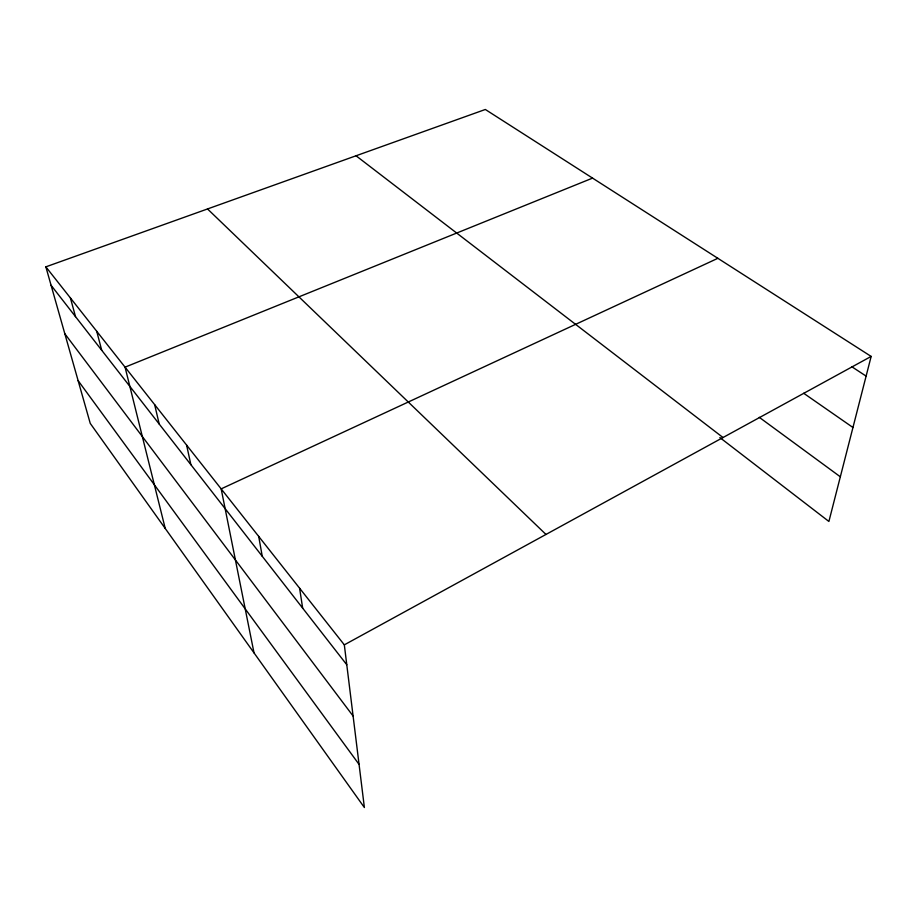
<?xml version="1.0" encoding="UTF-8"?>
<svg xmlns="http://www.w3.org/2000/svg" width="917" height="917" viewBox="0 0 917 917"><rect width="100%" height="100%" fill="white"/><g stroke="black" fill="none" stroke-linecap="round" stroke-linejoin="round"><path stroke-width="1.38" d="M45.85 266.847L344.322 644.846L364.381 807.522L90.244 423.39L45.85 266.847L485.334 109.478L871.15 356.426L828.899 521.464L719.845 437.547M344.322 644.846L871.15 356.426M717.862 258.307L221.169 488.876L254.02 652.881M592.554 178.116L125.056 367.155L165.232 528.467M851.744 366.697L866.106 376.108M803.693 393.267L852.959 427.494M759.276 417.327L840.327 476.794M356.037 155.775L723.009 437.524M207.529 208.95L545.982 534.451M51.088 285.302L346.775 664.745M64.82 333.754L353.102 716.039M78.105 380.624L359.063 764.4M70.403 297.945L75.515 316.652M96.732 331.289L101.707 350.26M154.652 404.649L159.214 424.067M186.598 445.1L190.885 464.701M258.697 536.411L262.251 556.275M299.595 588.198L302.656 608.12"/></g></svg>
